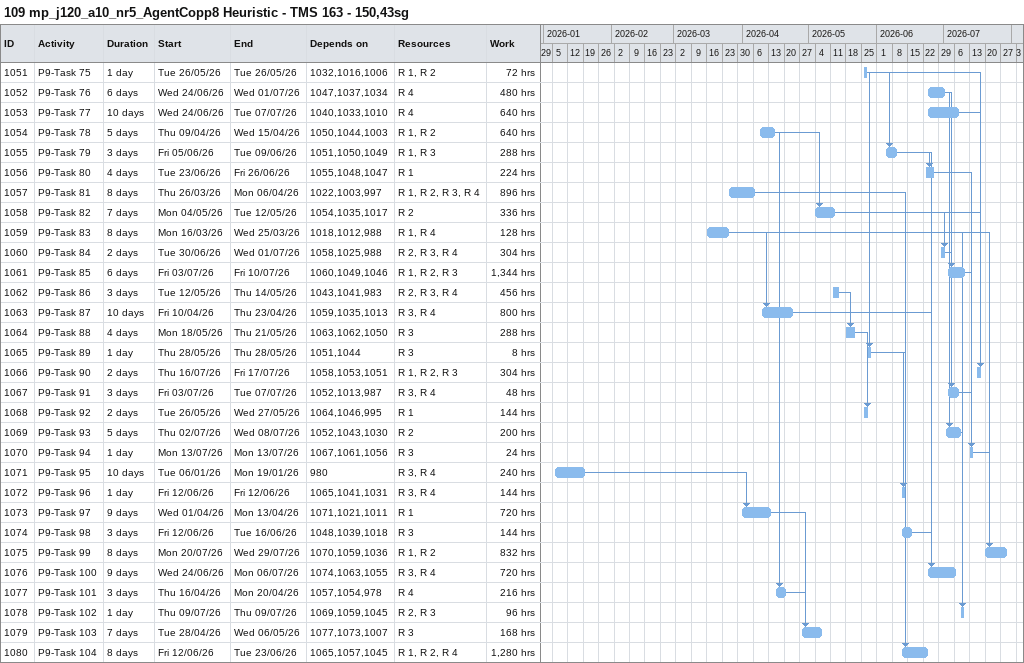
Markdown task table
109 mp_j120_a10_nr5_AgentCopp8 Heuristic - TMS 163 - 150,43sg

| ID | Task | Duration | Start | Finish | Predecessors | Resources | Work (h) |
|---|---|---|---|---|---|---|---|
| 1051 | P9-Task 75 | 1d | 2026-05-26 | 2026-05-26 | 1032, 1016, 1006 | R 1, R 2 | 72 |
| 1052 | P9-Task 76 | 6d | 2026-06-24 | 2026-07-01 | 1047, 1037, 1034 | R 4 | 480 |
| 1053 | P9-Task 77 | 10d | 2026-06-24 | 2026-07-07 | 1040, 1033, 1010 | R 4 | 640 |
| 1054 | P9-Task 78 | 5d | 2026-04-09 | 2026-04-15 | 1050, 1044, 1003 | R 1, R 2 | 640 |
| 1055 | P9-Task 79 | 3d | 2026-06-05 | 2026-06-09 | 1051, 1050, 1049 | R 1, R 3 | 288 |
| 1056 | P9-Task 80 | 4d | 2026-06-23 | 2026-06-26 | 1055, 1048, 1047 | R 1 | 224 |
| 1057 | P9-Task 81 | 8d | 2026-03-26 | 2026-04-06 | 1022, 1003, 997 | R 1, R 2, R 3, R 4 | 896 |
| 1058 | P9-Task 82 | 7d | 2026-05-04 | 2026-05-12 | 1054, 1035, 1017 | R 2 | 336 |
| 1059 | P9-Task 83 | 8d | 2026-03-16 | 2026-03-25 | 1018, 1012, 988 | R 1, R 4 | 128 |
| 1060 | P9-Task 84 | 2d | 2026-06-30 | 2026-07-01 | 1058, 1025, 988 | R 2, R 3, R 4 | 304 |
| 1061 | P9-Task 85 | 6d | 2026-07-03 | 2026-07-10 | 1060, 1049, 1046 | R 1, R 2, R 3 | 1344 |
| 1062 | P9-Task 86 | 3d | 2026-05-12 | 2026-05-14 | 1043, 1041, 983 | R 2, R 3, R 4 | 456 |
| 1063 | P9-Task 87 | 10d | 2026-04-10 | 2026-04-23 | 1059, 1035, 1013 | R 3, R 4 | 800 |
| 1064 | P9-Task 88 | 4d | 2026-05-18 | 2026-05-21 | 1063, 1062, 1050 | R 3 | 288 |
| 1065 | P9-Task 89 | 1d | 2026-05-28 | 2026-05-28 | 1051, 1044 | R 3 | 8 |
| 1066 | P9-Task 90 | 2d | 2026-07-16 | 2026-07-17 | 1058, 1053, 1051 | R 1, R 2, R 3 | 304 |
| 1067 | P9-Task 91 | 3d | 2026-07-03 | 2026-07-07 | 1052, 1013, 987 | R 3, R 4 | 48 |
| 1068 | P9-Task 92 | 2d | 2026-05-26 | 2026-05-27 | 1064, 1046, 995 | R 1 | 144 |
| 1069 | P9-Task 93 | 5d | 2026-07-02 | 2026-07-08 | 1052, 1043, 1030 | R 2 | 200 |
| 1070 | P9-Task 94 | 1d | 2026-07-13 | 2026-07-13 | 1067, 1061, 1056 | R 3 | 24 |
| 1071 | P9-Task 95 | 10d | 2026-01-06 | 2026-01-19 | 980 | R 3, R 4 | 240 |
| 1072 | P9-Task 96 | 1d | 2026-06-12 | 2026-06-12 | 1065, 1041, 1031 | R 3, R 4 | 144 |
| 1073 | P9-Task 97 | 9d | 2026-04-01 | 2026-04-13 | 1071, 1021, 1011 | R 1 | 720 |
| 1074 | P9-Task 98 | 3d | 2026-06-12 | 2026-06-16 | 1048, 1039, 1018 | R 3 | 144 |
| 1075 | P9-Task 99 | 8d | 2026-07-20 | 2026-07-29 | 1070, 1059, 1036 | R 1, R 2 | 832 |
| 1076 | P9-Task 100 | 9d | 2026-06-24 | 2026-07-06 | 1074, 1063, 1055 | R 3, R 4 | 720 |
| 1077 | P9-Task 101 | 3d | 2026-04-16 | 2026-04-20 | 1057, 1054, 978 | R 4 | 216 |
| 1078 | P9-Task 102 | 1d | 2026-07-09 | 2026-07-09 | 1069, 1059, 1045 | R 2, R 3 | 96 |
| 1079 | P9-Task 103 | 7d | 2026-04-28 | 2026-05-06 | 1077, 1073, 1007 | R 3 | 168 |
| 1080 | P9-Task 104 | 8d | 2026-06-12 | 2026-06-23 | 1065, 1057, 1045 | R 1, R 2, R 4 | 1280 |
